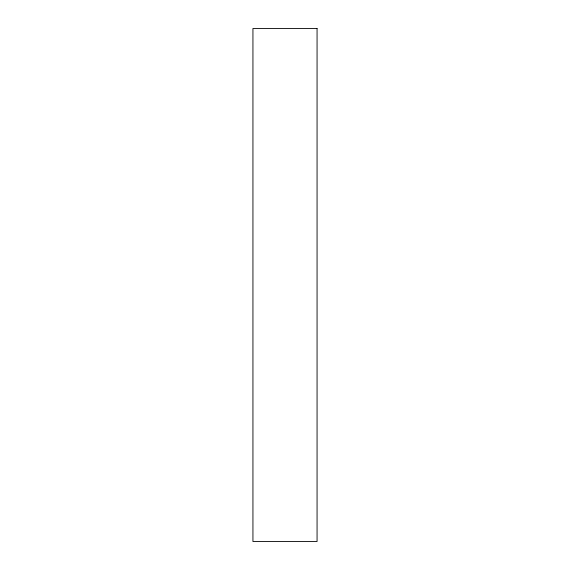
<?xml version="1.0" encoding="UTF-8"?>
<svg xmlns="http://www.w3.org/2000/svg" width="570" height="570" viewBox="0 0 570 570"><rect width="100%" height="100%" fill="white"/><g stroke="black" fill="none" stroke-linecap="round" stroke-linejoin="round"><path stroke-width="0.85" d="M317.062 28.5L252.938 28.5L252.938 541.5L317.062 541.5L317.062 28.5"/></g></svg>
